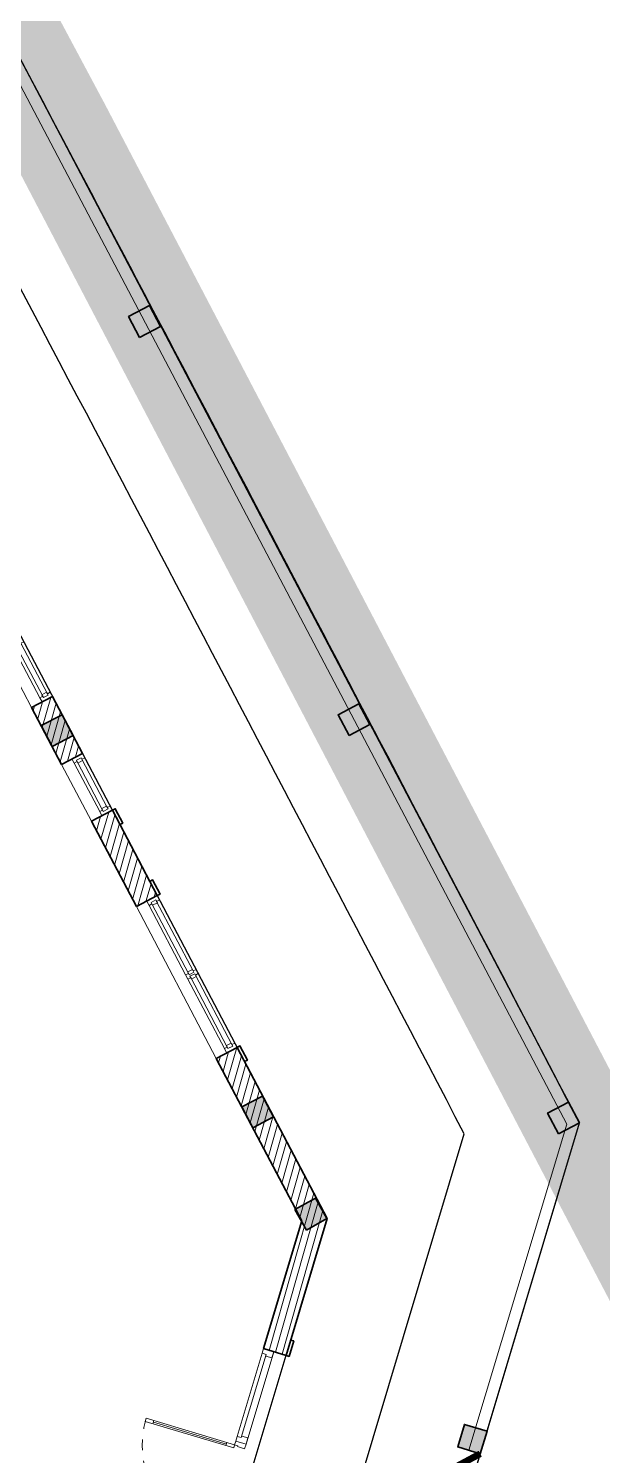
# Model space of a CAD drawing. Header units: millimetres. Extents: x 567980 to 569372, y 2065777 to 2066674.
# Drawn here: x 569149.11 to 569154.47, y 2066323.51 to 2066336.82 of the extents above; entities that cross this region are included whole.
import ezdxf

# ---------------------------------------------------------------- set-up
doc = ezdxf.new("R2010")
doc.units = ezdxf.units.MM
for name, pattern in [('ACAD_ISO10W100', [18.5, 12, -3, 0.5, -3]), ('HIDDEN', [0.75, 0.5, -0.25]), ('HIDDEN2', [0.1875, 0.125, -0.0625])]:
    doc.linetypes.add(name, pattern=pattern)
for name, color, linetype, lineweight in [('A-COT VACH', 2, 'Continuous', 35), ('A-CUA', 25, 'Continuous', 5), ('A-HATCH', 251, 'Continuous', 5), ('A-NET THAY', 125, 'Continuous', 18), ('A-TUONG', 255, 'Continuous', 35), ('boDnv', 54, 'Continuous', 25)]:
    doc.layers.add(name, color=color, linetype=linetype, lineweight=lineweight)
for name, color, linetype in [('datOlienke', 42, 'Continuous'), ('LogDg', 7, 'Continuous'), ('LoLK', 6, 'Continuous'), ('QUYEN', 7, 'Continuous'), ('RANHGIOI', 2, 'HIDDEN'), ('TimDg', 222, 'Continuous'), ('ViaHeS', 32, 'Continuous')]:
    doc.layers.add(name, color=color, linetype=linetype)
doc.styles.add('rms', font='romans.shx', dxfattribs={"width": 0.7, "bigfont": 'vns.shx'})
doc.linetypes.add('ADL', pattern='A,0.125,-0.15,["++",rms,S=0.5,R=0,X=0,Y=-0.2245],-1.35,1.125', length=2.75)

# ---------------------------------------------------------------- blocks, each defined once
blk = doc.blocks.new('NEN')
at = {"layer": 'boDnv', "color": 10, "linetype": 'ADL', "ltscale": 0.25}
blk.add_lwpolyline([(453.0460990745341, -54.03420498315245), (455.6979331256589, -45.18980104289949, 0.001456010128307968), (450.3119455015985, -34.94722899468616), (283.4412914358545, -128.0602032768074), (289.6305425465107, -140.4350515590049), (295.3612690281589, -142.1473084324971), (300.8237051428296, -138.9735247876961)], format="xyb", close=True, dxfattribs=at)
at = {"layer": 'datOlienke'}
blk.add_lwpolyline([(453.8875007131137, -54.70985269942321), (456.7725843070075, -45.08751426753588, 0.001635701081645356), (450.7170706505422, -33.57602568552829), (282.1193709308282, -127.6526826384943), (288.9297071682522, -141.2693345050793), (295.4895445019938, -143.2293175195809), (301.3185663475888, -139.8425402995199)], format="xyb", close=True, dxfattribs=at)
at = {"layer": 'LogDg'}
for points in [[(407.7370768684195, 82.21468883147463), (451.0561694777571, 3.639433299656957, -0.0055762461036101), (472.2193723085802, -35.78139715944417, 0.4220170457770137), (490.0658942151349, -41.11815114459023), (502.9949658159167, -33.91820207051933), (514.6716208813014, -54.88617113046348), (500.2954070724081, -62.89200561633334, 0.4041933322591431), (495.0522026685067, -80.18092904845253), (502.5021754556801, -94.71098336251453), (491.8239669348113, -100.1860050775576), (485.0945875765756, -87.06136014754884, 0.4245561171500276), (467.1920202277834, -81.64036487252451), (316.1644024878042, -165.9130056535359), (307.2109560912941, -171.1151354645845, 0.3960005967415532), (304.0749832683941, -181.6108752004802), (326.1471909089014, -225.7422597403638)], [(462.1815661221044, -42.48358451551758, 0.0041726284779351), (446.5413396563381, -13.10736899357289, 0.417549530264486), (435.6132757971063, -9.93979105958715), (272.325187106966, -101.0537121025845, 0.4010373898271505), (269.0683510029921, -111.618277476402), (286.0838665945921, -145.6392632354982, 0.4275136513598196), (297.1370203814004, -149.0467209995259), (456.9905111831613, -59.84928802633658, 0.4060167121569392), (462.181566121988, -42.48358451551758)]]:
    blk.add_lwpolyline(points, format="xyb", dxfattribs=at)
at = {"layer": 'LoLK'}
blk.add_lwpolyline([(450.7170706497272, -33.57602568366565), (443.2643480502302, -37.73460690118372), (453.0097451560432, -55.19963582511991), (453.8875007131137, -54.70985269895755), (456.7725843070075, -45.08751426707022, 0.001635701081848544)], format="xyb", close=True, dxfattribs=at)
at = {"layer": 'RANHGIOI', "color": 1, "ltscale": 9, "const_width": 1}
blk.add_lwpolyline([(-499.2712628248846, -471.6360870120116), (-50.47988043015357, -321.0239030651283, 0.05068378633206799), (130.4249903328018, -239.1350950314663), (301.3185663222102, -139.8425403106958), (460.0002608364448, -51.29896371345967, 0.006594107435328542), (435.2929911182728, -5.050918132066727), (303.0784757988295, 234.7691866031382), (284.6716201863019, 225.0765331583098), (-55.99284061836079, 76.58595611830242), (-56.83866986131761, 76.22319068433717, -0.005137433380439285), (-90.74293923540972, 62.09280168754049)], format="xyb", dxfattribs=at)
at = {"layer": 'TimDg', "linetype": 'ACAD_ISO10W100', "ltscale": 0.75}
blk.add_lwpolyline([(283.9055627286434, 294.4015332737472), (445.8017766892444, 0.7426494921091944, -0.0075170620276079), (474.0389339127578, -52.34833341650665), (508.7857144809095, -120.1167163779028, 0.0002777777783917)], format="xyb", dxfattribs=at)
at = {"layer": 'ViaHeS'}
blk.add_lwpolyline([(441.2579285323154, -15.95097548863851), (434.4995760840829, -13.99666644632816), (275.2912167349132, -102.8341193376109), (273.1615556324832, -109.7423404543661), (288.9297071680194, -141.2693345043808), (295.4895445022266, -143.2293175195809), (301.3185663401382, -139.8425403013825), (453.8875007131137, -54.70985269942321), (456.7725843070075, -45.08751426753588, 0.0041511948293334)], format="xyb", close=True, dxfattribs=at)
blk = doc.blocks.new('NEN A')
at = {"layer": 'datOlienke'}
blk.add_lwpolyline([(-4.656612873077393e-10, -4.656612873077393e-10), (7.20807887474075, 6.996906685642898, 0.001635701081645356), (7.529294191859663, 19.99999999976717), (-185.539609918138, 19.99999999906868), (-186.2274579335935, 4.79076751251705), (-181.4541111353319, -0.1172014772891998), (-174.713634933345, -2.793967723846436e-09)], format="xyb", close=True, dxfattribs=at)
at = {"layer": 'LoLK'}
blk.add_lwpolyline([(7.529294191859663, 20.00000000186265), (-1.005157863721251, 20.00000000162981), (-1.005157862789929, 0), (-2.328306436538696e-10, 0), (7.20807887497358, 6.996906686108559, 0.001635701081848544)], format="xyb", close=True, dxfattribs=at)
blk = doc.blocks.new('cot 220')
at = {"layer": 'A-COT VACH'}
h = blk.add_hatch(color=256, dxfattribs=at)
h.dxf.hatch_style = 1
h.paths.add_polyline_path([(110.0000037951395, 109.9999999980937), (-109.9999962048605, 109.9999999980937), (-109.9999962048605, -110.0000000019063), (110.0000037951395, -110.0000000019063)])
blk.add_lwpolyline([(-109.9999962048605, -110.0000000019063), (110.0000037951395, -110.0000000019063), (110.0000037951395, 109.9999999980937), (-109.9999962048605, 109.9999999980937)], close=True, dxfattribs=at)
blk = doc.blocks.new('*U417')
for p, q in [((90.00000000000335, 1049.999999997519), (50.00000000000337, 1049.999999997519)), ((70.0000000000003, 99.9999999999998), (70.00000000000335, 1049.99999999752)), ((2309.999999995042, 1049.999999997511), (2349.999999995042, 1049.999999997511)), ((2329.999999995039, 99.99999999999127), (2329.999999995042, 1049.999999997511)), ((90.0000000000003, 99.9999999999998), (50.00000000000053, 99.99999999999991)), ((2309.999999995039, 99.99999999999133), (2349.999999995039, 99.99999999999127))]:
    blk.add_line(p, q)
for points in [[(50, -1.4210854715202e-13), (90, -2.557953848736361e-13), (90.00000000000367, 1149.99999999752), (50.0000000000039, 1149.99999999752)], [(2349.999999995039, -8.640199666842818e-12), (2309.999999995039, -8.58335624798201e-12), (2309.999999995043, 1149.99999999751), (2349.999999995043, 1149.999999997511)], [(-5.028978692931289e-13, -133.3333333333338), (59.99999999999972, -133.3333333333339), (60.00000000000001, -40.00000000000014), (50.00000000000001, -40.00000000000011), (50, -1.4210854715202e-13), (0, 0)], [(2399.999999995038, -133.3333333333427), (2339.999999995038, -133.3333333333426), (2339.999999995039, -40.00000000000864), (2349.999999995039, -40.00000000000865), (2349.999999995039, -8.640199666842818e-12), (2399.999999995039, -8.782308213994838e-12)]]:
    blk.add_lwpolyline(points, close=True)
at = {"linetype": 'HIDDEN2'}
for centre, radius, start, end in [((49.99999999969573, -4.869775693805423e-10), 1149.999999998287, 0, 89.99996073224843), ((2349.999999996896, -2.014189703913871e-09), 1149.999999999798, 90.00003926775139, 180)]:
    blk.add_arc(centre, radius, start, end, dxfattribs=at)
blk = doc.blocks.new('phao cua chinh mb a1')
at = {"layer": 'A-TUONG'}
blk.add_lwpolyline([(0, 0), (0, -30), (-150, -30), (-150, 0)], dxfattribs=at)
blk = doc.blocks.new('*U303')
at = {"ltscale": 10}
for p, q in [((900.0000000018626, 0), (0, 0)), ((855.0000000018626, -60), (45, -60)), ((855.0000000018626, -100), (45, -100))]:
    blk.add_line(p, q, dxfattribs=at)
for points in [[(0, -100), (45, -100), (45, -60), (60, -60), (60, 0), (0, 0)], [(900.0000000018626, -100), (855.0000000018626, -100), (855.0000000018626, -60), (840.0000000018626, -60), (840.0000000018626, 0), (900.0000000018626, 0)]]:
    blk.add_lwpolyline(points, close=True, dxfattribs=at)
blk = doc.blocks.new('*U415')
at = {"layer": 'A-CUA', "color": 32}
for points in [[(60, -40.0000000000291), (45.00000000005821, -40), (45.00000000005821, -10.00000057413944), (0, -10.00000057413944), (0, -40), (0, -40), (0, -89.9999994058805), (0, -89.9999994058805), (0, -119.9999988217211), (45.00000000005821, -119.9999988217211), (45.00000000005821, -89.9999994058805), (60, -89.9999994058805)], [(30, -89.9999994059096), (59.99999999994179, -89.9999994059096), (60, -40.0000000000291), (29.99999999994179, -40.0000000000291)], [(592.5000000000078, -89.9999994059096), (562.500000000066, -89.9999994059096), (562.5000000000078, -40.0000000000291), (592.500000000066, -40.0000000000291)], [(622.4999999999783, -89.9999994059096), (607.4999999999492, -89.9999994059096), (607.499999999891, -40.0000000000291), (622.5000000000074, -40.0000000000291), (622.5000000000074, -10.00000057413944), (577.4999999999496, -10.00000057413944), (577.4999999999205, -40.0000000000291), (592.500000000066, -40.0000000000291), (592.5000000000078, -89.9999994059096), (577.4999999999496, -89.9999994059096), (577.4999999999496, -119.9999988217211), (622.5000000000074, -119.9999988217211)], [(607.4999999999492, -89.9999994059096), (637.499999999891, -89.9999994059096), (637.4999999999492, -40.0000000000291), (607.499999999891, -40.0000000000291)], [(1139.999999999957, -40.0000000000291), (1154.999999999899, -40), (1154.999999999899, -10.00000057413944), (1199.999999999957, -10.00000057413944), (1199.999999999957, -40), (1199.999999999957, -40), (1199.999999999957, -89.9999994058805), (1199.999999999957, -89.9999994058805), (1199.999999999957, -119.9999988217211), (1154.999999999899, -119.9999988217211), (1154.999999999899, -89.9999994058805), (1139.999999999957, -89.9999994058805)], [(1169.999999999957, -89.9999994059096), (1140.000000000015, -89.9999994059096), (1139.999999999957, -40.0000000000291), (1170.000000000015, -40.0000000000291)]]:
    blk.add_lwpolyline(points, close=True, dxfattribs=at)
at = {"layer": 'A-CUA', "color": 37, "lineweight": -2}
for points in [[(45.00000000005821, -10.00000057413944), (577.4999999999496, -10.00000057413944), (577.4999999999496, -40), (45.00000000005821, -40)], [(45.00000000005821, -89.9999994058805), (577.4999999999496, -89.9999994058805), (577.4999999999496, -119.9999988217211), (45.00000000005821, -119.9999988217211)], [(1154.999999999899, -10.00000057413944), (622.5000000000074, -10.00000057413944), (622.5000000000074, -40), (1154.999999999899, -40)], [(1154.999999999899, -89.9999994058805), (622.5000000000074, -89.9999994058805), (622.5000000000074, -119.9999988217211), (1154.999999999899, -119.9999988217211)]]:
    blk.add_lwpolyline(points, close=True, dxfattribs=at)
blk = doc.blocks.new('*U416')
at = {"layer": 'A-CUA', "color": 32}
for points in [[(60, -40.0000000000291), (45.00000000005821, -40), (45.00000000005821, -10.00000057413944), (0, -10.00000057413944), (0, -40), (0, -40), (0, -89.9999994058805), (0, -89.9999994058805), (0, -119.9999988217211), (45.00000000005821, -119.9999988217211), (45.00000000005821, -89.9999994058805), (60, -89.9999994058805)], [(30, -89.9999994059096), (59.99999999994179, -89.9999994059096), (60, -40.0000000000291), (29.99999999994179, -40.0000000000291)], [(792.5000000000288, -89.9999994059096), (762.500000000087, -89.9999994059096), (762.5000000000288, -40.0000000000291), (792.500000000087, -40.0000000000291)], [(822.4999999999992, -89.9999994059096), (807.4999999999701, -89.9999994059096), (807.4999999999119, -40.0000000000291), (822.5000000000283, -40.0000000000291), (822.5000000000283, -10.00000057413944), (777.4999999999706, -10.00000057413944), (777.4999999999415, -40.0000000000291), (792.500000000087, -40.0000000000291), (792.5000000000288, -89.9999994059096), (777.4999999999706, -89.9999994059096), (777.4999999999706, -119.9999988217211), (822.5000000000283, -119.9999988217211)], [(807.4999999999701, -89.9999994059096), (837.4999999999119, -89.9999994059096), (837.4999999999701, -40.0000000000291), (807.4999999999119, -40.0000000000291)], [(1539.999999999999, -40.0000000000291), (1554.999999999941, -40), (1554.999999999941, -10.00000057413944), (1599.999999999999, -10.00000057413944), (1599.999999999999, -40), (1599.999999999999, -40), (1599.999999999999, -89.9999994058805), (1599.999999999999, -89.9999994058805), (1599.999999999999, -119.9999988217211), (1554.999999999941, -119.9999988217211), (1554.999999999941, -89.9999994058805), (1539.999999999999, -89.9999994058805)], [(1569.999999999999, -89.9999994059096), (1540.000000000057, -89.9999994059096), (1539.999999999999, -40.0000000000291), (1570.000000000057, -40.0000000000291)]]:
    blk.add_lwpolyline(points, close=True, dxfattribs=at)
at = {"layer": 'A-CUA', "color": 37, "lineweight": -2}
for points in [[(45.00000000005821, -10.00000057413944), (777.4999999999706, -10.00000057413944), (777.4999999999706, -40), (45.00000000005821, -40)], [(45.00000000005821, -89.9999994058805), (777.4999999999706, -89.9999994058805), (777.4999999999706, -119.9999988217211), (45.00000000005821, -119.9999988217211)], [(1554.999999999941, -10.00000057413944), (822.5000000000283, -10.00000057413944), (822.5000000000283, -40), (1554.999999999941, -40)], [(1554.999999999941, -89.9999994058805), (822.5000000000283, -89.9999994058805), (822.5000000000283, -119.9999988217211), (1554.999999999941, -119.9999988217211)]]:
    blk.add_lwpolyline(points, close=True, dxfattribs=at)
blk = doc.blocks.new('*U410')
at = {"layer": 'A-CUA', "color": 32}
for points in [[(60, -40.0000000000291), (45.00000000005821, -40), (45.00000000005821, -10.00000057413944), (0, -10.00000057413944), (0, -40), (0, -40), (0, -89.9999994058805), (0, -89.9999994058805), (0, -119.9999988217212), (45.00000000005821, -119.9999988217212), (45.00000000005821, -89.9999994058805), (60, -89.9999994058805)], [(30, -89.9999994059096), (59.99999999994179, -89.9999994059096), (60, -40.0000000000291), (29.99999999994179, -40.0000000000291)], [(539.9999999999908, -40.0000000000291), (554.9999999999326, -40), (554.9999999999326, -10.00000057413944), (599.9999999999908, -10.00000057413944), (599.9999999999908, -40), (599.9999999999908, -40), (599.9999999999908, -89.9999994058805), (599.9999999999908, -89.9999994058805), (599.9999999999908, -119.9999988217212), (554.9999999999326, -119.9999988217212), (554.9999999999326, -89.9999994058805), (539.9999999999908, -89.9999994058805)], [(569.9999999999908, -89.9999994059096), (540.000000000049, -89.9999994059096), (539.9999999999908, -40.0000000000291), (570.000000000049, -40.0000000000291)]]:
    blk.add_lwpolyline(points, close=True, dxfattribs=at)
at = {"layer": 'A-CUA', "color": 37, "lineweight": -2}
for points in [[(45.00000000005821, -10.00000057413944), (554.9999999999326, -10.00000057413944), (554.9999999999326, -40), (45.00000000005821, -40)], [(45.00000000005821, -89.9999994058805), (554.9999999999326, -89.9999994058805), (554.9999999999326, -119.9999988217212), (45.00000000005821, -119.9999988217212)]]:
    blk.add_lwpolyline(points, close=True, dxfattribs=at)
blk = doc.blocks.new('T1T2')
at = {"layer": 'A-HATCH'}
h = blk.add_hatch(dxfattribs=at)
h.set_pattern_fill('ANSI31', color=256, scale=0.5)
h.set_pattern_definition([(45, (-220.6974602016853, 87.5), (-0.04419417382415922, 0.04419417382415922), [])])
h.paths.add_polyline_path([(0.2200000000884756, -3.849999881582335), (0.1100000001024455, -3.849999881582335), (0.1100000001024455, -2.219999999040738), (2.089999995660037, -2.219999999506399), (2.089999995660037, -2.000000000232831), (0, -2), (0, -17.00000000046566), (1.224273790139705, -17.00000000046566), (2.18135633028578, -16.07095672283322), (2.028122386196628, -15.91309805680066), (1.135056654922664, -16.78000000026077), (0.1099999955622479, -16.77999999979511), (0.1099999955622479, -11.55999999819323), (0.2199999955482781, -11.55999999819323)])
h.paths.add_polyline_path([(5.766157194506377, -10.8299501913134), (5.546224289922975, -10.82451719022356), (5.503866963088512, -12.53918097168207), (4.611264191917144, -13.40563351823948), (4.76449813588988, -13.56349218427204), (5.72158067591954, -12.63444890663959)])
h.paths.add_polyline_path([(5.827895841444843, -8.330712639493868), (5.607962936861441, -8.325279638636857), (5.58573702396825, -9.22500515729189), (5.805669928551652, -9.2304381581489)])
h.paths.add_polyline_path([(5.857530392007902, -7.131078614853323), (5.6375974874245, -7.125645613763481), (5.622780212201178, -7.725462626200169), (5.842713116668165, -7.73089562729001)])
h.paths.add_polyline_path([(5.916799493017606, -4.731810565339401), (5.696866588434204, -4.72637756424956), (5.66723203798756, -5.926011589122936), (5.887164942454547, -5.931444589979947)])
h.paths.add_polyline_path([(5.98428338940721, -2.000000000465661), (4.889999995706603, -2.000000000465661), (4.889999995706603, -2.220000000204891), (5.758781615062617, -2.220000000437722), (5.736379322479479, -3.12686553131789), (5.956312227062881, -3.1322985321749)])
h.paths.add_polyline_path([(2.089999995776452, -3.119999940739945), (1.979999995790422, -3.119999951682985), (1.979999995790422, -3.849999881815165), (2.089999995892867, -3.849999881815165)], flags=17)
h.paths.add_polyline_path([(2.089999995660037, -2.219999999506399), (1.979999995674007, -2.219999999506399), (1.979999995674007, -2.319999951636419), (2.089999995660037, -2.319999940926209)], flags=17)
h.paths.add_polyline_path([(2.089999999850988, -3.849999881815165), (0.2200000000884756, -3.849999881815165), (0.2199999999720603, -3.95999988168478), (1.979999999864958, -3.959999881917611), (1.979999999864958, -4.069999998202547), (2.089999999967404, -4.069999998202547)], flags=17)
h.paths.add_polyline_path([(0.4800000046379864, -4.699999998323619), (0.219999999506399, -4.699999998323619), (0.219999999506399, -4.809999998426065), (0.3700000046519563, -4.809999998426065), (0.3700000046519563, -5.599999998230487), (0.4800000046379864, -5.599999998230487)], flags=17)
h.paths.add_polyline_path([(2.089999999850988, -4.873012313386425), (1.979999999864958, -4.873012313386425), (1.979999999864958, -5.599999998230487), (2.089999999850988, -5.599999998230487)], flags=17)
at = {"layer": 'A-NET THAY'}
for p, q in [((5.66723203798756, -5.926011589122936), (5.6375974874245, -7.125645613763481)), ((5.887164942454547, -5.931444589979947), (5.857530392007902, -7.131078614853323)), ((5.622780212201178, -7.725462626200169), (5.607962936861441, -8.325279638636857)), ((5.827895841444843, -8.330712639493868), (5.842713116668165, -7.73089562729001)), ((5.58573713817168, -9.225005160085857, 3.621482462954264e-09), (5.546224404242821, -10.82451719301753, 3.621482462954264e-09)), ((5.805670042755082, -9.230438160942867, 3.621482462954264e-09), (5.766157308709808, -10.82995019410737, 3.621482462954264e-09)), ((2.18135497008916, -16.07095532142557), (4.764500921941362, -13.56349505437538))]:
    blk.add_line(p, q, dxfattribs=at)
for points in [[(0, -2), (0, 0), (8.53445205569733, -6.984919309616089e-10), (8.213236736832187, -13.00309331598692), (1.00515786302276, -20.00000000046566), (0, -20.00000000046566), (0, -17.00000000046566)], [(0.1100000001024455, -1.550000000046566), (0.1100000001024455, -0.1100000001024455), (8.421701168525033, -0.1100000005681068), (8.104379880358465, -12.95545934839174), (5.824151230743155, -15.16888505592942)]]:
    blk.add_lwpolyline(points, dxfattribs=at)
at = {"layer": 'A-TUONG'}
for p, q in [((5.637597601627931, -7.12564561679028, 3.621482462954264e-09), (5.857530392007902, -7.131078614853323, 3.621482462954264e-09)), ((5.622780212201178, -7.725462626200169, 3.621482462954311e-09), (5.842713116668165, -7.73089562729001, 3.621482462954311e-09)), ((5.607962936861441, -8.325279638636857, 3.621482462954311e-09), (5.827895841444843, -8.330712639493868, 3.621482462954311e-09)), ((5.58573713817168, -9.225005160085857, 3.621482462954264e-09), (5.805669928551652, -9.2304381581489, 3.621482462954264e-09)), ((5.766157308709808, -10.82995019410737, 3.621482462954264e-09), (5.546224404242821, -10.82451719301753, 3.621482462954264e-09)), ((4.76449813588988, -13.56349218427204), (4.611264191917144, -13.40563351823948))]:
    blk.add_line(p, q, dxfattribs=at)
for points in [[(5.6375974874245, -7.125645613763481), (5.622780212201178, -7.725462626200169)], [(5.857530392007902, -7.131078614853323), (5.842713116668165, -7.73089562729001)], [(5.607962936861441, -8.325279638636857), (5.58573702396825, -9.22500515729189)], [(5.827895841444843, -8.330712639493868), (5.805669928551652, -9.2304381581489)], [(5.546224289922975, -10.82451719022356), (5.503866963088512, -12.53918097168207), (4.611264191917144, -13.40563351823948)], [(5.766157194506377, -10.8299501913134), (5.72158067591954, -12.63444890663959), (4.76449813588988, -13.56349218427204)]]:
    blk.add_lwpolyline(points, dxfattribs=at)
at = {"layer": 'Defpoints'}
blk.add_lwpolyline([(0, -2), (1.280568540096283e-09, -17.00000000046566), (1.224273790139705, -17.00000000046566), (5.72158067591954, -12.63444890663959), (5.98428338940721, -2.000000000465661)], close=True, dxfattribs=at)
at = {"layer": 'QUYEN'}
blk.add_lwpolyline([(5.900768202729523, -15.2478143889457, 0.06249999999997621, 0.06249999999997621, 0), (4.619278758531436, -15.22876368789002, 0, 0, 0.1927387260089142), (5.003843964659609, -16.11846179817803, 0, 0, 1.782881781543536)], format="xyseb", dxfattribs=at)
at = {"layer": 'A-COT VACH', "yscale": 0.001, "zscale": 0.001}
for p, xscale, rotation in [((8.31342863489408, -4.492972189560533), 0.001, 358.584910579848), ((5.740112581290305, -7.429999998304993), 0.001, 358.584910578811), ((8.209707707981579, -8.691691276384518), 0.001, 358.584910579848), ((5.640806546900421, -11.44999999809079), 0.001, 358.584910578811), ((8.105986781185493, -12.89041036297567), 0.001, 358.584910579848), ((5.903080566436984, -15.09226808138192), -0.001, 44.14830015483452)]:
    blk.add_blockref('cot 220', p, dxfattribs=dict(at, xscale=xscale, rotation=rotation))
at = {"layer": 'A-COT VACH', "xscale": 0.001, "yscale": 0.001, "zscale": 0.001}
blk.add_blockref('cot 220', (5.609999991371296, -12.52499999990687), dxfattribs=at)
at = {"layer": 'A-CUA', "yscale": 0.0009999999999999998}
for name, p, xscale, zscale, rotation in [('*U415', (5.867527342750691, -7.131325569469482), -0.0009999999999999998, 0.001, 268.584910578812), ('*U410', (5.837892792187631, -8.330959594110027), -0.0009999999999999998, 0.001, 268.584910578812), ('*U416', (5.776154259569012, -10.83019714872353, 3.621482462954264e-09), -0.0009999999999999998, 0.001, 268.584910578812), ('*U303', (4.680918954079971, -13.47739014960825), 0.0009999999999999998, 0.0009999999999999998, 224.1482364928453)]:
    blk.add_blockref(name, p, dxfattribs=dict(at, xscale=xscale, zscale=zscale, rotation=rotation))
at = {"layer": 'A-CUA', "extrusion": (0, 0, -1), "xscale": -0.0007500000000000045, "yscale": 0.0007500000000000045, "zscale": -0.0007500000000000045, "rotation": 315.8517635071545}
blk.add_blockref('*U417', (-2.673908797209151, -15.2862323843874), dxfattribs=at)
at = {"layer": 'A-NET THAY'}
for p, xscale, yscale, zscale, rotation in [((5.827895819675177, -8.330712629947811), 0.0009999999999999998, 0.0009999999999999998, 0.0009999999999999998, 88.5849186445914), ((5.805669906316325, -9.230438166530803), -0.001000000000000001, 0.001, 0.001, 88.58490251303424), ((5.766157058533281, -10.82995017874055, -3.621482462954264e-09), 0.0009999999999999998, 0.0009999999999999998, 0.0009999999999999998, 88.5849186445914), ((4.764500921941362, -13.56349505437538), -0.001, 0.001, 0.001, 44.14823649284556)]:
    blk.add_blockref('phao cua chinh mb a1', p, dxfattribs=dict(at, xscale=xscale, yscale=yscale, zscale=zscale, rotation=rotation))
blk = doc.blocks.new('MBT1 A')
at = {"layer": 'LoLK'}
for name, p in [('NEN A', (4.656612873077393e-10, 2.328306436538696e-10)), ('T1T2', (-1.005157854175195, 20.00000000023283))]:
    blk.add_blockref(name, p, dxfattribs=at)

msp = doc.modelspace()

# ---------------------------------------------------------------- linework, layer by layer
at = {"layer": 'RANHGIOI', "color": 1, "ltscale": 9, "const_width": 1}
msp.add_lwpolyline([(568198.2094833301, 2065900.061182543), (568647.0008657249, 2066050.67336649, 0.05068378633206799), (568827.9057364878, 2066132.562174523), (568998.7993124772, 2066231.854729244), (569157.4810069915, 2066320.398305841, 0.006594107435328542), (569132.7737372733, 2066366.646351423), (569000.5592219539, 2066606.466456158), (568982.1523663413, 2066596.773802713), (568641.4879055367, 2066448.283225673), (568640.6420762937, 2066447.920460239, -0.005137433380439285), (568606.7378069196, 2066433.790071242)], format="xyb", dxfattribs=at)

# ---------------------------------------------------------------- next in the draw order: block references
at = {"layer": 'boDnv'}
msp.add_blockref('NEN', (568697.4807461541, 2066371.697269554), dxfattribs=at)

# ---------------------------------------------------------------- next in the draw order: block references
at = {"layer": 'LoLK', "rotation": 29.16129448356799}
msp.add_blockref('MBT1 A', (569151.3682467892, 2066316.987416897), dxfattribs=at)

doc.saveas('drawing.dxf')
